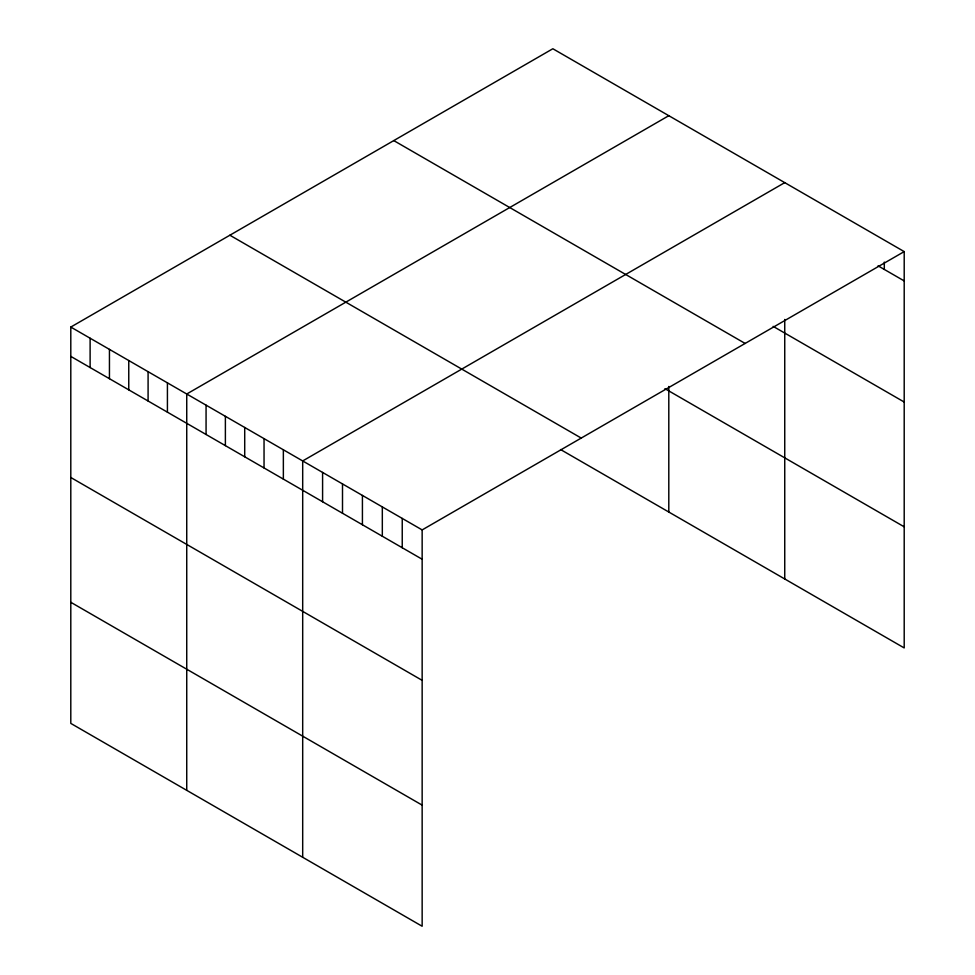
<?xml version="1.0" encoding="UTF-8"?>
<svg xmlns="http://www.w3.org/2000/svg" width="975" height="975" viewBox="0 0 975 975"><rect width="100%" height="100%" fill="white"/><g stroke="black" fill="none" stroke-linecap="round" stroke-linejoin="round"><path stroke-width="1.46" d="M70.797 327.064L422.151 529.913L422.151 926.25L70.797 723.401L70.797 327.064L552.849 48.75L904.203 251.599L904.203 647.936L560.588 449.548M668.801 115.696L186.737 394.01L186.737 790.335M784.741 182.63L302.689 460.943L302.689 857.281M422.151 529.913L904.203 251.599M878.073 265.834L904.203 280.922M773.151 326.369L904.203 402.029M393.778 140.595L745.132 343.444M664.938 388.672L904.203 526.817M229.868 235.219L581.222 438.067M70.797 356.387L422.151 559.236M70.797 477.494L422.151 680.343M70.797 602.282L422.151 805.131M884.301 262.092L884.301 269.417M784.741 319.434L784.741 578.967M668.801 386.453L668.801 512.021M402.236 518.42L402.236 547.743M382.322 506.927L382.322 536.238M362.42 495.434L362.42 524.745M342.505 483.941L342.505 513.252M322.591 472.436L322.591 501.759M283.359 449.792L283.359 479.103M264.042 438.628L264.042 467.951M244.713 427.477L244.713 456.788M225.383 416.325L225.383 445.636M206.066 405.161L206.066 434.484M167.42 382.846L167.42 412.169M148.09 371.694L148.09 401.005M128.761 360.531L128.761 389.854M109.444 349.379L109.444 378.69M90.114 338.227L90.114 367.538"/></g></svg>
